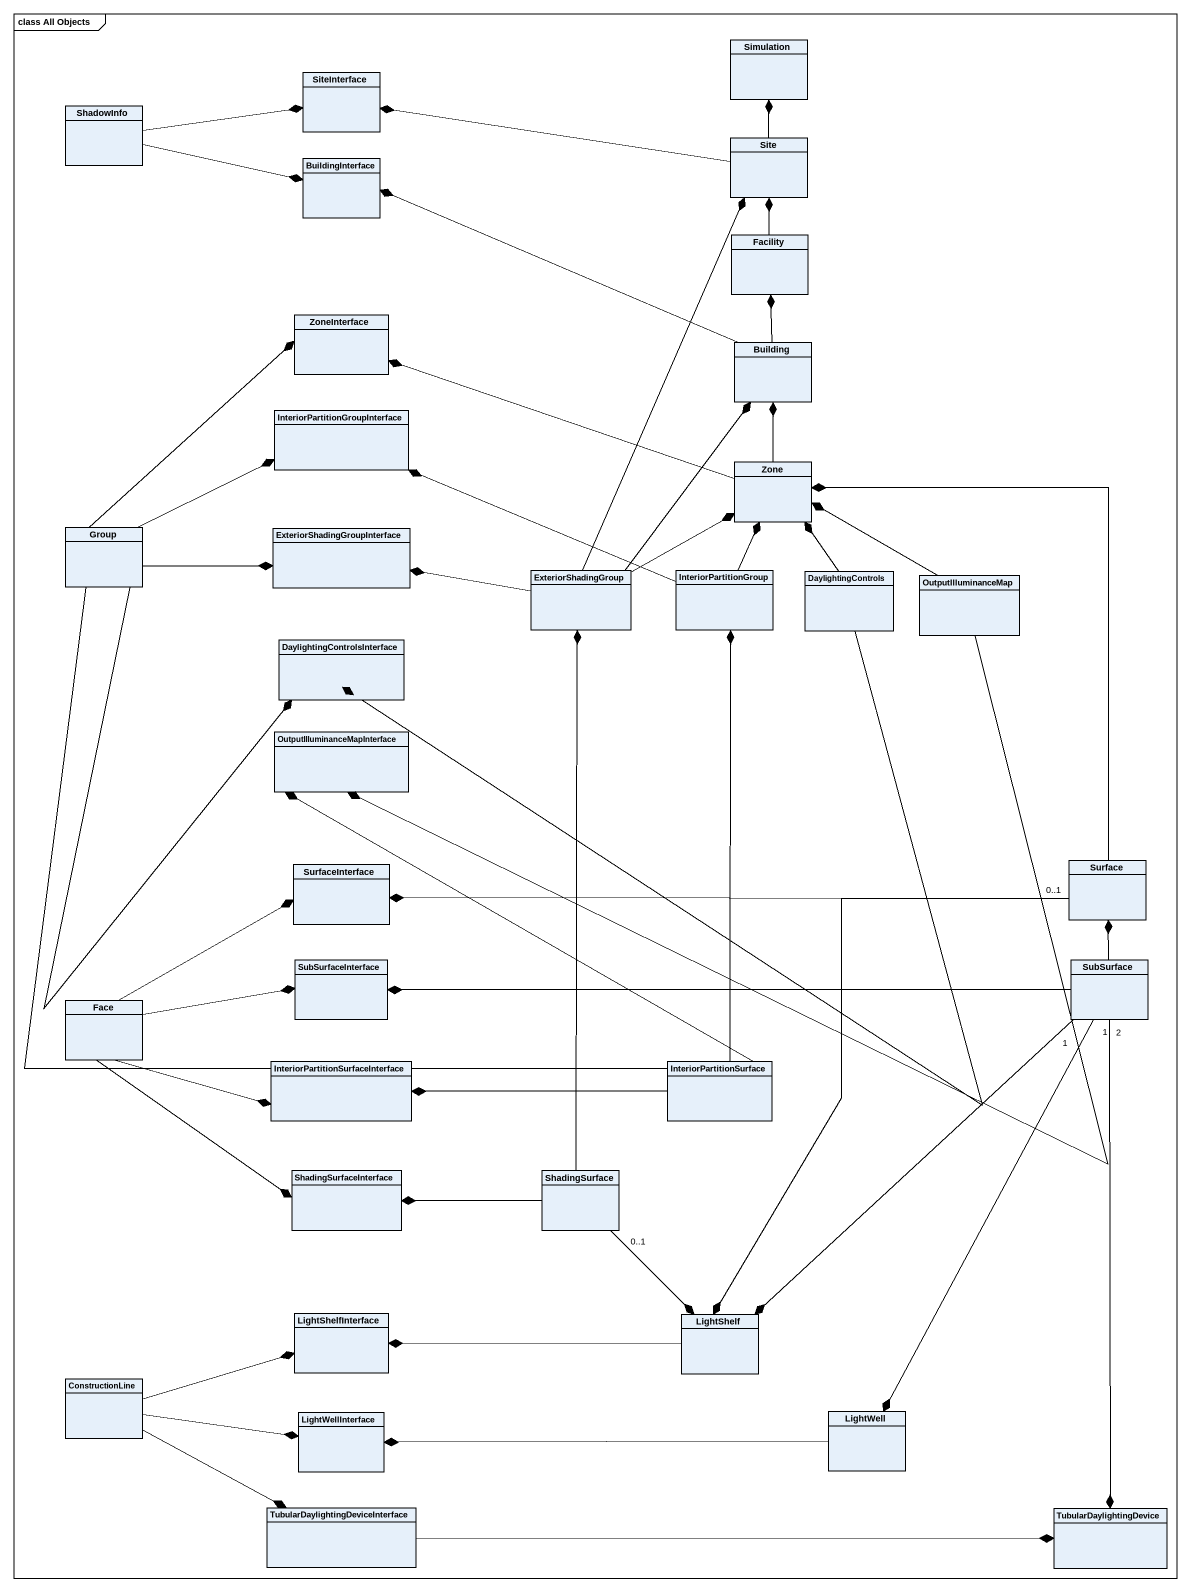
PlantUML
@startuml
mainframe class All Objects
hide circle
hide empty members
class Simulation
class SiteInterface
class ShadowInfo
class Site
class BuildingInterface
class Facility
class ZoneInterface
class Building
class "InteriorPartitionGroupInterface" as InteriorPartitionGroupInterf
class Zone
class "Group" as Group_
class "ExteriorShadingGroupInterface" as ExteriorShadingGroupInterfac
class ExteriorShadingGroup
class InteriorPartitionGroup
class DaylightingControls
class OutputIlluminanceMap
class DaylightingControlsInterface
class "OutputIlluminanceMapInterface" as OutputIlluminanceMapInterfac
class SurfaceInterface
class Surface
class SubSurfaceInterface
class SubSurface
class Face
class "InteriorPartitionSurfaceInterface" as InteriorPartitionSurfaceInte
class InteriorPartitionSurface
class ShadingSurfaceInterface
class ShadingSurface
class LightShelfInterface
class LightShelf
class ConstructionLine
class LightWellInterface
class LightWell
class "TubularDaylightingDeviceInterface" as TubularDaylightingDeviceInte
class TubularDaylightingDevice
ShadowInfo -right-* SiteInterface
ShadowInfo -right-* BuildingInterface
Site -up-* Simulation
Site -left-* SiteInterface
Facility -up-* Site
Building -left-* BuildingInterface
Building -up-* Facility
Zone -left-* ZoneInterface
Zone -up-* Building
Group_ -up-* ZoneInterface
Group_ -right-* InteriorPartitionGroupInterf
Group_ -right-* ExteriorShadingGroupInterfac
Group_ -right-* DaylightingControlsInterface
Group_ --* OutputIlluminanceMapInterfac
ExteriorShadingGroup -up-* Site
ExteriorShadingGroup -up-* Building
ExteriorShadingGroup -right-* Zone
ExteriorShadingGroup -left-* ExteriorShadingGroupInterfac
InteriorPartitionGroup -left-* InteriorPartitionGroupInterf
InteriorPartitionGroup -up-* Zone
DaylightingControls -up-* Zone
DaylightingControls -left-* DaylightingControlsInterface
OutputIlluminanceMap -left-* Zone
OutputIlluminanceMap -left-* OutputIlluminanceMapInterfac
Surface -up-* Zone
Surface -left-* SurfaceInterface
Surface "0..1" --* LightShelf
SubSurface -up-* Surface
SubSurface -left-* SubSurfaceInterface
SubSurface "1" --* LightShelf
SubSurface "1" --* LightWell
SubSurface "2" --* TubularDaylightingDevice
Face -right-* SurfaceInterface
Face -right-* SubSurfaceInterface
Face -right-* InteriorPartitionSurfaceInte
Face --* ShadingSurfaceInterface
InteriorPartitionSurface -up-* InteriorPartitionGroup
InteriorPartitionSurface -left-* InteriorPartitionSurfaceInte
ShadingSurface -up-* ExteriorShadingGroup
ShadingSurface -left-* ShadingSurfaceInterface
ShadingSurface "0..1" --* LightShelf
LightShelf -left-* LightShelfInterface
ConstructionLine -right-* LightShelfInterface
ConstructionLine -right-* LightWellInterface
ConstructionLine -right-* TubularDaylightingDeviceInte
LightWell -left-* LightWellInterface
TubularDaylightingDeviceInte -right-* TubularDaylightingDevice
@enduml
